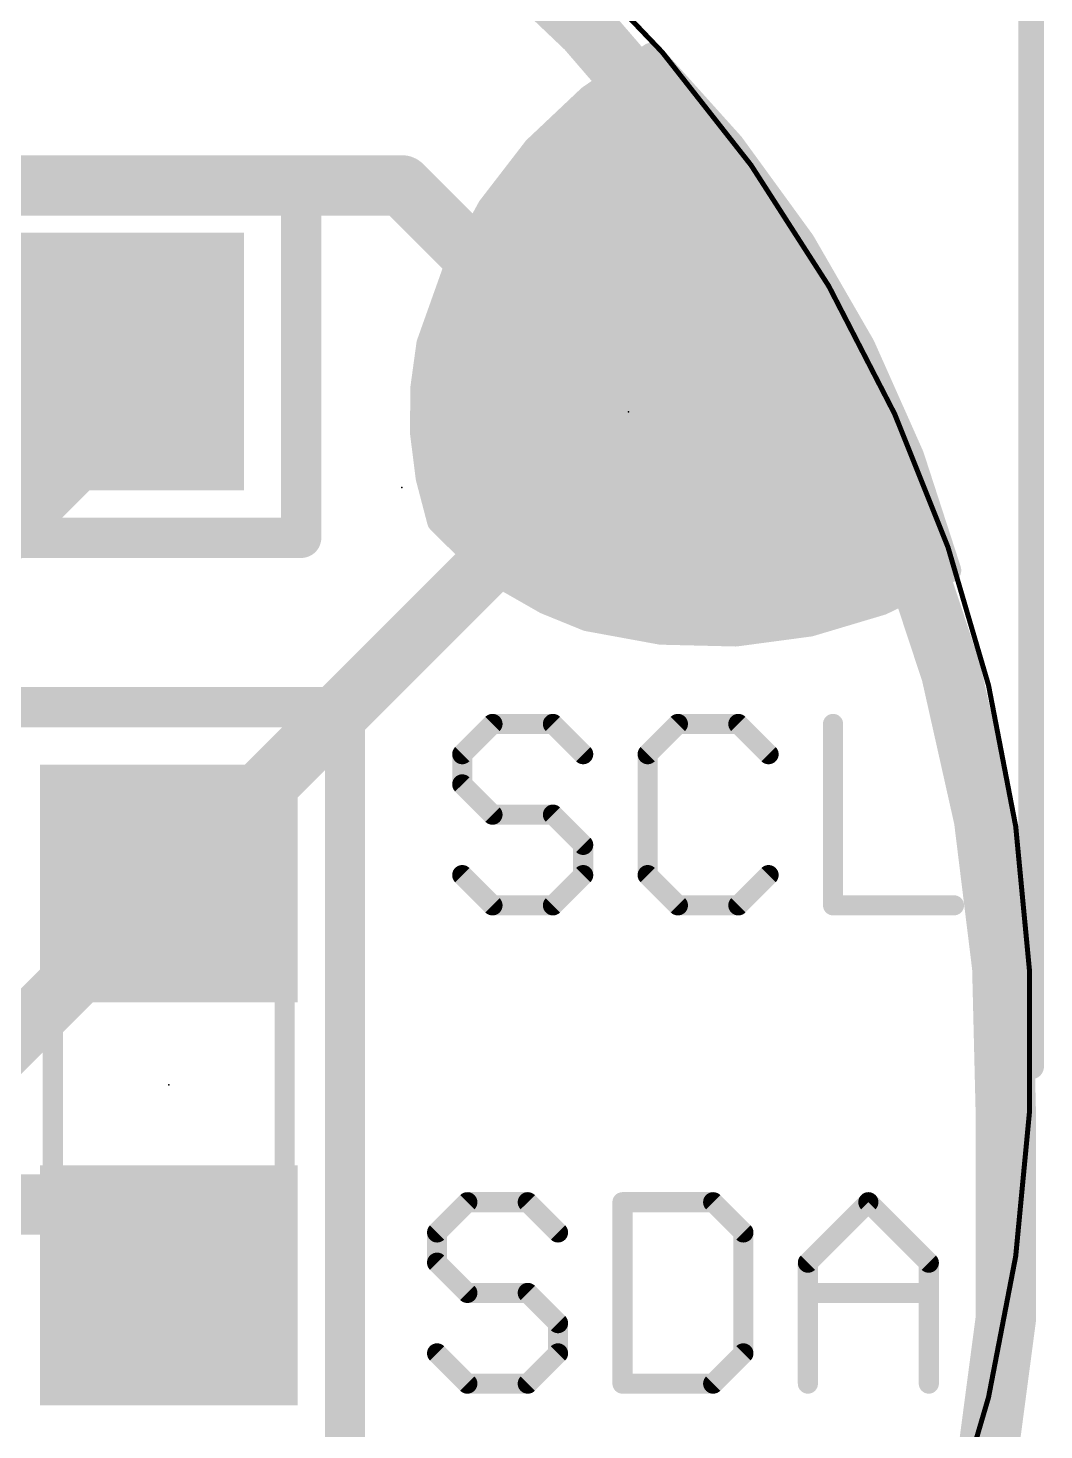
# Model space of a CAD drawing. Extents: x -11.9 to 7.7, y -7.9 to 11.9.
# Drawn here: x 2.56 to 7.69, y -1.96 to 5.11 of the extents above; entities that cross this region are included whole.
import ezdxf

# ---------------------------------------------------------------- set-up
doc = ezdxf.new("R2010")
doc.units = 0
for name, color, linetype in [('1', 12, 'CONTINUOUS'), ('16', 132, 'CONTINUOUS'), ('17', 110, 'CONTINUOUS'), ('20', 53, 'CONTINUOUS'), ('21', 53, 'CONTINUOUS'), ('23', 53, 'CONTINUOUS'), ('24', 53, 'CONTINUOUS'), ('47', 253, 'CONTINUOUS'), ('51', 53, 'CONTINUOUS')]:
    doc.layers.add(name, color=color, linetype=linetype)

# ---------------------------------------------------------------- blocks, each defined once
blk = doc.blocks.new('RECT')
blk.add_solid([(-0.5, -0.5), (0.5, -0.5), (-0.5, 0.5), (0.5, 0.5)])
blk = doc.blocks.new('ROUNDP')
at = {"const_width": 0.5}
blk.add_lwpolyline([(0, -0.25, 1), (0, 0.25, 1), (0, -0.25)], format="xyb", dxfattribs=at)

msp = doc.modelspace()

# ---------------------------------------------------------------- linework, layer by layer
at = {"layer": '1'}
for points, const_width in [([(5.704, 4.974), (5.3929, 4.7612)], 0.127), ([(6.1099, 4.5232), (5.704, 4.974)], 0.127), ([(5.6733, 4.953), (5.723, 4.953)], 0.127), ([(5.4877, 4.826), (5.8373, 4.826)], 0.127), ([(5.3929, 4.7612), (5.119, 4.5023)], 0.127), ([(5.3271, 4.699), (5.9517, 4.699)], 0.127), ([(5.1927, 4.572), (6.066, 4.572)], 0.127), ([(5.119, 4.5023), (4.8889, 4.2037)], 0.127), ([(6.4665, 4.0324), (6.1099, 4.5232)], 0.127), ([(5.0748, 4.445), (6.1668, 4.445)], 0.127), ([(4.977, 4.318), (6.259, 4.318)], 0.127), ([(4.8889, 4.2037), (4.7083, 3.8729)], 0.127), ([(4.8819, 4.191), (6.3513, 4.191)], 0.127), ([(4.8126, 4.064), (6.4436, 4.064)], 0.127), ([(6.7698, 3.5071), (6.4665, 4.0324)], 0.127), ([(4.7433, 3.937), (6.5216, 3.937)], 0.127), ([(4.7083, 3.8729), (4.5818, 3.5178)], 0.127), ([(4.6859, 3.81), (6.5949, 3.81)], 0.127), ([(4.6407, 3.683), (6.6683, 3.683)], 0.127), ([(4.5954, 3.556), (6.7416, 3.556)], 0.127), ([(3.048, 3.429), (3.048, 3.175)], 0.3048), ([(4.5818, 3.5178), (4.551, 3.2939)], 0.127), ([(7.0166, 2.9529), (6.7698, 3.5071)], 0.127), ([(4.5696, 3.429), (6.8046, 3.429)], 0.127), ([(3.048, 3.175), (1.778, 1.905)], 0.3048), ([(4.551, 3.2939), (4.5498, 3.0679)], 0.127), ([(4.5522, 3.302), (6.8611, 3.302)], 0.127), ([(5.588, 3.115), (5.588, 3.175)], 0.3048), ([(3.269, 0.796), (5.588, 3.115)], 0.3048), ([(4.5504, 3.175), (6.9177, 3.175)], 0.127), ([(4.5498, 3.0679), (4.5781, 2.8436)], 0.127), ([(4.5523, 3.048), (6.9742, 3.048)], 0.127), ([(4.5683, 2.921), (7.0269, 2.921)], 0.127), ([(7.204, 2.376), (7.0166, 2.9529)], 0.127), ([(4.5781, 2.8436), (4.6354, 2.625)], 0.127), ([(4.5911, 2.794), (7.0682, 2.794)], 0.127), ([(4.6244, 2.667), (7.1095, 2.667)], 0.127), ([(4.6354, 2.625), (4.7961, 2.4661)], 0.127), ([(4.7213, 2.54), (7.1507, 2.54)], 0.127), ([(4.7961, 2.4661), (4.9761, 2.3295)], 0.127), ([(4.866, 2.413), (7.192, 2.413)], 0.127), ([(6.8642, 2.213), (7.204, 2.376)], 0.127), ([(4.9761, 2.3295), (5.1725, 2.2175)], 0.127), ([(5.0524, 2.286), (7.0164, 2.286)], 0.127), ([(5.1725, 2.2175), (5.3818, 2.1322)], 0.127), ([(6.503, 2.1052), (6.8642, 2.213)], 0.127), ([(5.316, 2.159), (6.6833, 2.159)], 0.127), ([(5.3818, 2.1322), (5.7525, 2.0643)], 0.127), ([(5.7525, 2.0643), (6.1294, 2.0552)], 0.127), ([(6.1294, 2.0552), (6.503, 2.1052)], 0.127), ([(2.346, -0.127), (3.269, 0.796)], 0.3048), ([(3.269, 0.796), (3.269, 0.7971)], 0.3048), ([(1.023, -0.823), (2.856, -0.823)], 0.3048), ([(2.856, -0.823), (3.269, -1.236)], 0.3048), ([(3.43, -1.397), (3.269, -1.236)], 0.3048), ([(3.717, -1.236), (3.269, -1.236)], 0.3048)]:
    msp.add_lwpolyline(points, dxfattribs=dict(at, const_width=const_width))
for points, const_width in [([(5.7276, 4.9953, 1), (5.6804, 4.9528)], 0.0635), ([(5.722, 4.9478, 1), (5.6861, 5.0002)], 0.0635), ([(5.6733, 4.9848, 1), (5.6733, 4.9213)], 0.0635), ([(5.723, 4.9213, 1), (5.723, 4.9848)], 0.0635), ([(5.4877, 4.8578, 1), (5.4877, 4.7943)], 0.0635), ([(5.8373, 4.7943, 1), (5.8373, 4.8578)], 0.0635), ([(5.375, 4.7874, 1), (5.4109, 4.735)], 0.0635), ([(5.4147, 4.7381, 1), (5.3711, 4.7843)], 0.0635), ([(5.3271, 4.7307, 1), (5.3271, 4.6673)], 0.0635), ([(5.9517, 4.6673, 1), (5.9517, 4.7307)], 0.0635), ([(5.1927, 4.6037, 1), (5.1927, 4.5403)], 0.0635), ([(6.066, 4.5403, 1), (6.066, 4.6037)], 0.0635), ([(5.0972, 4.5254, 1), (5.1408, 4.4792)], 0.0635), ([(5.1441, 4.4829, 1), (5.0938, 4.5217)], 0.0635), ([(6.1356, 4.5419, 1), (6.0843, 4.5046)], 0.0635), ([(6.0863, 4.502, 1), (6.1335, 4.5445)], 0.0635), ([(5.0748, 4.4768, 1), (5.0748, 4.4133)], 0.0635), ([(6.1668, 4.4133, 1), (6.1668, 4.4768)], 0.0635), ([(4.977, 4.3498, 1), (4.977, 4.2863)], 0.0635), ([(6.259, 4.2863, 1), (6.259, 4.3498)], 0.0635), ([(4.8819, 4.2227, 1), (4.8819, 4.1593)], 0.0635), ([(4.8637, 4.2231, 1), (4.914, 4.1844)], 0.0635), ([(4.9168, 4.1885, 1), (4.861, 4.2189)], 0.0635), ([(6.3513, 4.1593, 1), (6.3513, 4.2227)], 0.0635), ([(4.8126, 4.0957, 1), (4.8126, 4.0323)], 0.0635), ([(6.4436, 4.0323, 1), (6.4436, 4.0957)], 0.0635), ([(6.494, 4.0483, 1), (6.439, 4.0166)], 0.0635), ([(6.4408, 4.0138, 1), (6.4922, 4.0511)], 0.0635), ([(4.7433, 3.9688, 1), (4.7433, 3.9053)], 0.0635), ([(6.5216, 3.9053, 1), (6.5216, 3.9688)], 0.0635), ([(4.6805, 3.8881, 1), (4.7362, 3.8577)], 0.0635), ([(4.7383, 3.8622, 1), (4.6784, 3.8835)], 0.0635), ([(4.6859, 3.8418, 1), (4.6859, 3.7782)], 0.0635), ([(6.5949, 3.7782, 1), (6.5949, 3.8418)], 0.0635), ([(4.6407, 3.7148, 1), (4.6407, 3.6513)], 0.0635), ([(6.6683, 3.6513, 1), (6.6683, 3.7148)], 0.0635), ([(4.5954, 3.5878, 1), (4.5954, 3.5242)], 0.0635), ([(6.7416, 3.5242, 1), (6.7416, 3.5878)], 0.0635), ([(3.1242, 3.429, 1), (2.9718, 3.429)], 0.1524), ([(4.5519, 3.5285, 1), (4.6117, 3.5072)], 0.0635), ([(4.6132, 3.5135, 1), (4.5503, 3.5221)], 0.0635), ([(6.7988, 3.52, 1), (6.7408, 3.4942)], 0.0635), ([(6.7423, 3.4912, 1), (6.7973, 3.523)], 0.0635), ([(4.5696, 3.4608, 1), (4.5696, 3.3973)], 0.0635), ([(6.8046, 3.3973, 1), (6.8046, 3.4608)], 0.0635), ([(3.1019, 3.1211, 1), (2.9941, 3.2289)], 0.1524), ([(4.5828, 3.2937, 1), (4.5193, 3.2941)], 0.0635), ([(4.5196, 3.2982, 1), (4.5825, 3.2896)], 0.0635), ([(4.5522, 3.3338, 1), (4.5522, 3.2702)], 0.0635), ([(5.6642, 3.175, 1), (5.5118, 3.175)], 0.1524), ([(6.8611, 3.2702, 1), (6.8611, 3.3338)], 0.0635), ([(5.6419, 3.0611, 1), (5.5341, 3.1689)], 0.1524), ([(2.9718, 3.175, 1), (3.1242, 3.175)], 0.1524), ([(4.5504, 3.2068, 1), (4.5504, 3.1433)], 0.0635), ([(5.5118, 3.115, 1), (5.6642, 3.115)], 0.1524), ([(6.9177, 3.1433, 1), (6.9177, 3.2068)], 0.0635), ([(4.5813, 3.0719, 1), (4.5183, 3.0639)], 0.0635), ([(4.5181, 3.0681, 1), (4.5816, 3.0677)], 0.0635), ([(4.5523, 3.0798, 1), (4.5523, 3.0162)], 0.0635), ([(6.9742, 3.0162, 1), (6.9742, 3.0798)], 0.0635), ([(4.5683, 2.9528, 1), (4.5683, 2.8893)], 0.0635), ([(7.0468, 2.9627, 1), (6.9864, 2.9431)], 0.0635), ([(6.9876, 2.94, 1), (7.0456, 2.9658)], 0.0635), ([(7.0269, 2.8893, 1), (7.0269, 2.9528)], 0.0635), ([(4.6088, 2.8517, 1), (4.5474, 2.8356)], 0.0635), ([(4.5466, 2.8397, 1), (4.6096, 2.8476)], 0.0635), ([(4.5911, 2.8258, 1), (4.5911, 2.7622)], 0.0635), ([(7.0682, 2.7622, 1), (7.0682, 2.8258)], 0.0635), ([(4.6244, 2.6988, 1), (4.6244, 2.6353)], 0.0635), ([(4.6577, 2.6476, 1), (4.613, 2.6024)], 0.0635), ([(7.1095, 2.6353, 1), (7.1095, 2.6988)], 0.0635), ([(4.6047, 2.617, 1), (4.6661, 2.633)], 0.0635), ([(4.7213, 2.5718, 1), (4.7213, 2.5082)], 0.0635), ([(7.1507, 2.5082, 1), (7.1507, 2.5718)], 0.0635), ([(4.8153, 2.4914, 1), (4.7769, 2.4408)], 0.0635), ([(4.7737, 2.4435, 1), (4.8184, 2.4886)], 0.0635), ([(4.866, 2.4448, 1), (4.866, 2.3813)], 0.0635), ([(7.192, 2.3813, 1), (7.192, 2.4448)], 0.0635), ([(7.1738, 2.3661, 1), (7.2342, 2.3858)], 0.0635), ([(7.2178, 2.3473, 1), (7.1903, 2.4046)], 0.0635), ([(4.9919, 2.357, 1), (4.9604, 2.3019)], 0.0635), ([(4.9569, 2.3042, 1), (4.9953, 2.3548)], 0.0635), ([(5.0524, 2.3178, 1), (5.0524, 2.2542)], 0.0635), ([(7.0164, 2.2542, 1), (7.0164, 2.3178)], 0.0635), ([(5.1845, 2.2469, 1), (5.1605, 2.1881)], 0.0635), ([(5.1568, 2.1899, 1), (5.1882, 2.2451)], 0.0635), ([(6.8504, 2.2416, 1), (6.8779, 2.1843)], 0.0635), ([(6.8732, 2.1826, 1), (6.8551, 2.2434)], 0.0635), ([(5.316, 2.1908, 1), (5.316, 2.1273)], 0.0635), ([(5.3875, 2.1634, 1), (5.3761, 2.1009)], 0.0635), ([(5.3698, 2.1028, 1), (5.3938, 2.1616)], 0.0635), ([(6.6833, 2.1273, 1), (6.6833, 2.1908)], 0.0635), ([(5.7533, 2.096, 1), (5.7518, 2.0325)], 0.0635), ([(5.7468, 2.033, 1), (5.7583, 2.0955)], 0.0635), ([(6.4939, 2.1356, 1), (6.512, 2.0747)], 0.0635), ([(6.5072, 2.0737, 1), (6.4988, 2.1366)], 0.0635), ([(6.1252, 2.0867, 1), (6.1336, 2.0237)], 0.0635), ([(6.1286, 2.0234, 1), (6.1301, 2.0869)], 0.0635), ([(3.3452, 0.7971, 1), (3.1928, 0.7971)], 0.1524), ([(3.2151, 0.8499, 1), (3.3229, 0.7421)], 0.1524), ([(3.3229, 0.7421, 1), (3.2151, 0.8499)], 0.1524), ([(3.1928, 0.796, 1), (3.3452, 0.796)], 0.1524), ([(2.9099, -0.7691, 1), (2.8021, -0.8769)], 0.1524), ([(2.856, -0.8992, 1), (2.856, -0.7468)], 0.1524), ([(3.3229, -1.1821, 1), (3.2151, -1.2899)], 0.1524), ([(3.269, -1.1598, 1), (3.269, -1.3122)], 0.1524), ([(3.2151, -1.2899, 1), (3.3229, -1.1821)], 0.1524), ([(3.717, -1.3122, 1), (3.717, -1.1598)], 0.1524), ([(3.3761, -1.4509, 1), (3.4839, -1.3431)], 0.1524)]:
    msp.add_lwpolyline(points, format="xyb", dxfattribs=dict(at, const_width=const_width))
at = {"layer": '16'}
for points, const_width in [([(7.493, -0.381, 0.4142), (0, 7.493)], 0.3048), ([(5.7276, 4.9953, 1), (5.6804, 4.9528)], 0.0635), ([(5.722, 4.9478, 1), (5.6861, 5.0002)], 0.0635), ([(5.6733, 4.9848, 1), (5.6733, 4.9213)], 0.0635), ([(5.723, 4.9213, 1), (5.723, 4.9848)], 0.0635), ([(5.4877, 4.8578, 1), (5.4877, 4.7943)], 0.0635), ([(5.8373, 4.7943, 1), (5.8373, 4.8578)], 0.0635), ([(5.375, 4.7874, 1), (5.4109, 4.735)], 0.0635), ([(5.4147, 4.7381, 1), (5.3711, 4.7843)], 0.0635), ([(5.3271, 4.7307, 1), (5.3271, 4.6673)], 0.0635), ([(5.9517, 4.6673, 1), (5.9517, 4.7307)], 0.0635), ([(5.1927, 4.6037, 1), (5.1927, 4.5403)], 0.0635), ([(6.066, 4.5403, 1), (6.066, 4.6037)], 0.0635), ([(5.0972, 4.5254, 1), (5.1408, 4.4792)], 0.0635), ([(5.1441, 4.4829, 1), (5.0938, 4.5217)], 0.0635), ([(6.1356, 4.5419, 1), (6.0843, 4.5046)], 0.0635), ([(6.0863, 4.502, 1), (6.1335, 4.5445)], 0.0635), ([(4.4989, 4.3719, 1), (4.3911, 4.2641)], 0.1524), ([(4.445, 4.2418, 1), (4.445, 4.3942)], 0.1524), ([(5.0748, 4.4768, 1), (5.0748, 4.4133)], 0.0635), ([(6.1668, 4.4133, 1), (6.1668, 4.4768)], 0.0635), ([(4.977, 4.3498, 1), (4.977, 4.2863)], 0.0635), ([(6.259, 4.2863, 1), (6.259, 4.3498)], 0.0635), ([(4.8819, 4.2227, 1), (4.8819, 4.1593)], 0.0635), ([(4.8637, 4.2231, 1), (4.914, 4.1844)], 0.0635), ([(4.9168, 4.1885, 1), (4.861, 4.2189)], 0.0635), ([(6.3513, 4.1593, 1), (6.3513, 4.2227)], 0.0635), ([(4.8126, 4.0957, 1), (4.8126, 4.0323)], 0.0635), ([(6.4436, 4.0323, 1), (6.4436, 4.0957)], 0.0635), ([(6.494, 4.0483, 1), (6.439, 4.0166)], 0.0635), ([(6.4408, 4.0138, 1), (6.4922, 4.0511)], 0.0635), ([(4.7433, 3.9688, 1), (4.7433, 3.9053)], 0.0635), ([(6.5216, 3.9053, 1), (6.5216, 3.9688)], 0.0635), ([(4.6805, 3.8881, 1), (4.7362, 3.8577)], 0.0635), ([(4.7383, 3.8622, 1), (4.6784, 3.8835)], 0.0635), ([(4.6859, 3.8418, 1), (4.6859, 3.7782)], 0.0635), ([(6.5949, 3.7782, 1), (6.5949, 3.8418)], 0.0635), ([(4.6407, 3.7148, 1), (4.6407, 3.6513)], 0.0635), ([(6.6683, 3.6513, 1), (6.6683, 3.7148)], 0.0635), ([(4.5954, 3.5878, 1), (4.5954, 3.5242)], 0.0635), ([(6.7416, 3.5242, 1), (6.7416, 3.5878)], 0.0635), ([(4.5519, 3.5285, 1), (4.6117, 3.5072)], 0.0635), ([(4.6132, 3.5135, 1), (4.5503, 3.5221)], 0.0635), ([(6.7988, 3.52, 1), (6.7408, 3.4942)], 0.0635), ([(6.7423, 3.4912, 1), (6.7973, 3.523)], 0.0635), ([(4.5696, 3.4608, 1), (4.5696, 3.3973)], 0.0635), ([(6.8046, 3.3973, 1), (6.8046, 3.4608)], 0.0635), ([(4.5828, 3.2937, 1), (4.5193, 3.2941)], 0.0635), ([(4.5196, 3.2982, 1), (4.5825, 3.2896)], 0.0635), ([(4.5522, 3.3338, 1), (4.5522, 3.2702)], 0.0635), ([(6.8611, 3.2702, 1), (6.8611, 3.3338)], 0.0635), ([(5.5341, 3.1211, 1), (5.6419, 3.2289)], 0.1524), ([(4.5504, 3.2068, 1), (4.5504, 3.1433)], 0.0635), ([(6.9177, 3.1433, 1), (6.9177, 3.2068)], 0.0635), ([(4.5813, 3.0719, 1), (4.5183, 3.0639)], 0.0635), ([(4.5181, 3.0681, 1), (4.5816, 3.0677)], 0.0635), ([(4.5523, 3.0798, 1), (4.5523, 3.0162)], 0.0635), ([(6.9742, 3.0162, 1), (6.9742, 3.0798)], 0.0635), ([(4.5683, 2.9528, 1), (4.5683, 2.8893)], 0.0635), ([(7.0468, 2.9627, 1), (6.9864, 2.9431)], 0.0635), ([(6.9876, 2.94, 1), (7.0456, 2.9658)], 0.0635), ([(7.0269, 2.8893, 1), (7.0269, 2.9528)], 0.0635), ([(4.6088, 2.8517, 1), (4.5474, 2.8356)], 0.0635), ([(4.5466, 2.8397, 1), (4.6096, 2.8476)], 0.0635), ([(4.5911, 2.8258, 1), (4.5911, 2.7622)], 0.0635), ([(7.0682, 2.7622, 1), (7.0682, 2.8258)], 0.0635), ([(4.6244, 2.6988, 1), (4.6244, 2.6353)], 0.0635), ([(4.6577, 2.6476, 1), (4.613, 2.6024)], 0.0635), ([(7.1095, 2.6353, 1), (7.1095, 2.6988)], 0.0635), ([(4.6047, 2.617, 1), (4.6661, 2.633)], 0.0635), ([(4.7213, 2.5718, 1), (4.7213, 2.5082)], 0.0635), ([(7.1507, 2.5082, 1), (7.1507, 2.5718)], 0.0635), ([(4.8153, 2.4914, 1), (4.7769, 2.4408)], 0.0635), ([(4.7737, 2.4435, 1), (4.8184, 2.4886)], 0.0635), ([(4.866, 2.4448, 1), (4.866, 2.3813)], 0.0635), ([(7.192, 2.3813, 1), (7.192, 2.4448)], 0.0635), ([(7.1738, 2.3661, 1), (7.2342, 2.3858)], 0.0635), ([(7.2178, 2.3473, 1), (7.1903, 2.4046)], 0.0635), ([(4.9919, 2.357, 1), (4.9604, 2.3019)], 0.0635), ([(4.9569, 2.3042, 1), (4.9953, 2.3548)], 0.0635), ([(5.0524, 2.3178, 1), (5.0524, 2.2542)], 0.0635), ([(7.0164, 2.2542, 1), (7.0164, 2.3178)], 0.0635), ([(5.1845, 2.2469, 1), (5.1605, 2.1881)], 0.0635), ([(5.1568, 2.1899, 1), (5.1882, 2.2451)], 0.0635), ([(6.8504, 2.2416, 1), (6.8779, 2.1843)], 0.0635), ([(6.8732, 2.1826, 1), (6.8551, 2.2434)], 0.0635), ([(5.316, 2.1908, 1), (5.316, 2.1273)], 0.0635), ([(5.3875, 2.1634, 1), (5.3761, 2.1009)], 0.0635), ([(5.3698, 2.1028, 1), (5.3938, 2.1616)], 0.0635), ([(6.6833, 2.1273, 1), (6.6833, 2.1908)], 0.0635), ([(5.7533, 2.096, 1), (5.7518, 2.0325)], 0.0635), ([(5.7468, 2.033, 1), (5.7583, 2.0955)], 0.0635), ([(6.4939, 2.1356, 1), (6.512, 2.0747)], 0.0635), ([(6.5072, 2.0737, 1), (6.4988, 2.1366)], 0.0635), ([(6.1252, 2.0867, 1), (6.1336, 2.0237)], 0.0635), ([(6.1286, 2.0234, 1), (6.1301, 2.0869)], 0.0635), ([(7.5692, -0.381, 1), (7.4168, -0.381)], 0.1524), ([(7.4168, -0.3791, 1), (7.5692, -0.3829)], 0.1524), ([(0, -7.747, 0.4142), (7.493, -1.397)], 0.3048), ([(7.5689, -1.4033, 1), (7.4171, -1.3907)], 0.1524), ([(7.4168, -1.397, 1), (7.5692, -1.397)], 0.1524)]:
    msp.add_lwpolyline(points, format="xyb", dxfattribs=dict(at, const_width=const_width))
for points, const_width in [([(5.704, 4.974), (5.3929, 4.7612)], 0.127), ([(6.1099, 4.5232), (5.704, 4.974)], 0.127), ([(5.6733, 4.953), (5.723, 4.953)], 0.127), ([(5.4877, 4.826), (5.8373, 4.826)], 0.127), ([(5.3929, 4.7612), (5.119, 4.5023)], 0.127), ([(5.3271, 4.699), (5.9517, 4.699)], 0.127), ([(5.1927, 4.572), (6.066, 4.572)], 0.127), ([(5.119, 4.5023), (4.8889, 4.2037)], 0.127), ([(6.4665, 4.0324), (6.1099, 4.5232)], 0.127), ([(-4.064, 4.318), (4.445, 4.318)], 0.3048), ([(4.445, 4.318), (5.588, 3.175)], 0.3048), ([(5.0748, 4.445), (6.1668, 4.445)], 0.127), ([(4.977, 4.318), (6.259, 4.318)], 0.127), ([(4.8889, 4.2037), (4.7083, 3.8729)], 0.127), ([(4.8819, 4.191), (6.3513, 4.191)], 0.127), ([(4.8126, 4.064), (6.4436, 4.064)], 0.127), ([(6.7698, 3.5071), (6.4665, 4.0324)], 0.127), ([(4.7433, 3.937), (6.5216, 3.937)], 0.127), ([(4.7083, 3.8729), (4.5818, 3.5178)], 0.127), ([(4.6859, 3.81), (6.5949, 3.81)], 0.127), ([(4.6407, 3.683), (6.6683, 3.683)], 0.127), ([(4.5954, 3.556), (6.7416, 3.556)], 0.127), ([(4.5818, 3.5178), (4.551, 3.2939)], 0.127), ([(7.0166, 2.9529), (6.7698, 3.5071)], 0.127), ([(4.5696, 3.429), (6.8046, 3.429)], 0.127), ([(4.551, 3.2939), (4.5498, 3.0679)], 0.127), ([(4.5522, 3.302), (6.8611, 3.302)], 0.127), ([(4.5504, 3.175), (6.9177, 3.175)], 0.127), ([(4.5498, 3.0679), (4.5781, 2.8436)], 0.127), ([(4.5523, 3.048), (6.9742, 3.048)], 0.127), ([(4.5683, 2.921), (7.0269, 2.921)], 0.127), ([(7.204, 2.376), (7.0166, 2.9529)], 0.127), ([(4.5781, 2.8436), (4.6354, 2.625)], 0.127), ([(4.5911, 2.794), (7.0682, 2.794)], 0.127), ([(4.6244, 2.667), (7.1095, 2.667)], 0.127), ([(4.6354, 2.625), (4.7961, 2.4661)], 0.127), ([(4.7213, 2.54), (7.1507, 2.54)], 0.127), ([(4.7961, 2.4661), (4.9761, 2.3295)], 0.127), ([(4.866, 2.413), (7.192, 2.413)], 0.127), ([(6.8642, 2.213), (7.204, 2.376)], 0.127), ([(4.9761, 2.3295), (5.1725, 2.2175)], 0.127), ([(5.0524, 2.286), (7.0164, 2.286)], 0.127), ([(5.1725, 2.2175), (5.3818, 2.1322)], 0.127), ([(6.503, 2.1052), (6.8642, 2.213)], 0.127), ([(5.316, 2.159), (6.6833, 2.159)], 0.127), ([(5.3818, 2.1322), (5.7525, 2.0643)], 0.127), ([(5.7525, 2.0643), (6.1294, 2.0552)], 0.127), ([(6.1294, 2.0552), (6.503, 2.1052)], 0.127), ([(7.493, -0.381), (7.493, -1.397)], 0.3048)]:
    msp.add_lwpolyline(points, dxfattribs=dict(at, const_width=const_width))
at = {"layer": '20', "const_width": 0.0254}
msp.add_lwpolyline([(0, -7.62, 1), (0, 7.62, 1), (0, -7.62)], format="xyb", dxfattribs=at)
at = {"layer": '21'}
for points, const_width in [([(0.127, 4.318), (3.937, 4.318)], 0.2032), ([(3.937, 4.318), (3.937, 2.54)], 0.2032), ([(3.937, 2.54), (0.127, 2.54)], 0.2032), ([(2.38, 1.685), (4.158, 1.685)], 0.2032), ([(4.158, 1.685), (4.158, -2.125)], 0.2032), ([(4.9023, 1.601), (4.7498, 1.4485)], 0.1016), ([(5.2074, 1.601), (4.9023, 1.601)], 0.1016), ([(5.3599, 1.4485), (5.2074, 1.601)], 0.1016), ([(5.8378, 1.601), (5.6853, 1.4485)], 0.1016), ([(6.1429, 1.601), (5.8378, 1.601)], 0.1016), ([(6.2954, 1.4485), (6.1429, 1.601)], 0.1016), ([(6.6208, 1.601), (6.6208, 0.6858)], 0.1016), ([(4.7498, 1.4485), (4.7498, 1.2959)], 0.1016), ([(5.6853, 1.4485), (5.6853, 0.8383)], 0.1016), ([(4.7498, 1.2959), (4.9023, 1.1434)], 0.1016), ([(4.9023, 1.1434), (5.2074, 1.1434)], 0.1016), ([(5.2074, 1.1434), (5.3599, 0.9909)], 0.1016), ([(5.3599, 0.9909), (5.3599, 0.8383)], 0.1016), ([(4.9023, 0.6858), (4.7498, 0.8383)], 0.1016), ([(5.3599, 0.8383), (5.2074, 0.6858)], 0.1016), ([(5.6853, 0.8383), (5.8378, 0.6858)], 0.1016), ([(6.1429, 0.6858), (6.2954, 0.8383)], 0.1016), ([(5.2074, 0.6858), (4.9023, 0.6858)], 0.1016), ([(5.8378, 0.6858), (6.1429, 0.6858)], 0.1016), ([(6.6208, 0.6858), (7.231, 0.6858)], 0.1016), ([(4.7753, -0.812), (4.6228, -0.9646)], 0.1016), ([(5.0804, -0.812), (4.7753, -0.812)], 0.1016), ([(5.2329, -0.9646), (5.0804, -0.812)], 0.1016), ([(5.5583, -0.812), (5.5583, -1.7272)], 0.1016), ([(6.0159, -0.812), (5.5583, -0.812)], 0.1016), ([(6.1684, -0.9646), (6.0159, -0.812)], 0.1016), ([(6.4938, -1.1171), (6.7989, -0.812)], 0.1016), ([(6.7989, -0.812), (7.104, -1.1171)], 0.1016), ([(4.6228, -0.9646), (4.6228, -1.1171)], 0.1016), ([(6.1684, -1.5747), (6.1684, -0.9646)], 0.1016), ([(4.6228, -1.1171), (4.7753, -1.2696)], 0.1016), ([(6.4938, -1.7272), (6.4938, -1.1171)], 0.1016), ([(7.104, -1.1171), (7.104, -1.7272)], 0.1016), ([(4.7753, -1.2696), (5.0804, -1.2696)], 0.1016), ([(5.0804, -1.2696), (5.2329, -1.4221)], 0.1016), ([(6.4938, -1.2696), (7.104, -1.2696)], 0.1016), ([(5.2329, -1.4221), (5.2329, -1.5747)], 0.1016), ([(4.7753, -1.7272), (4.6228, -1.5747)], 0.1016), ([(5.2329, -1.5747), (5.0804, -1.7272)], 0.1016), ([(6.0159, -1.7272), (6.1684, -1.5747)], 0.1016), ([(5.0804, -1.7272), (4.7753, -1.7272)], 0.1016), ([(5.5583, -1.7272), (6.0159, -1.7272)], 0.1016)]:
    msp.add_lwpolyline(points, dxfattribs=dict(at, const_width=const_width))
for points, const_width in [([(3.9878, 4.318, 1), (3.8862, 4.318)], 0.1016), ([(3.937, 4.2672, 1), (3.937, 4.3688)], 0.1016), ([(3.937, 2.4892, 1), (3.937, 2.5908)], 0.1016), ([(3.8862, 2.54, 1), (3.9878, 2.54)], 0.1016), ([(4.2088, 1.685, 1), (4.1072, 1.685)], 0.1016), ([(4.158, 1.6342, 1), (4.158, 1.7358)], 0.1016), ([(4.9023, 1.6264, 1), (4.9023, 1.5756)], 0.0508), ([(4.9203, 1.583, 1), (4.8844, 1.6189)], 0.0508), ([(5.2254, 1.6189, 1), (5.1894, 1.583)], 0.0508), ([(5.2074, 1.5756, 1), (5.2074, 1.6264)], 0.0508), ([(5.8378, 1.6264, 1), (5.8378, 1.5756)], 0.0508), ([(5.8558, 1.583, 1), (5.8199, 1.6189)], 0.0508), ([(6.1609, 1.6189, 1), (6.1249, 1.583)], 0.0508), ([(6.1429, 1.5756, 1), (6.1429, 1.6264)], 0.0508), ([(6.6462, 1.601, 1), (6.5954, 1.601)], 0.0508), ([(4.7752, 1.4485, 1), (4.7244, 1.4485)], 0.0508), ([(4.7318, 1.4664, 1), (4.7678, 1.4305)], 0.0508), ([(5.342, 1.4305, 1), (5.3779, 1.4664)], 0.0508), ([(5.7107, 1.4485, 1), (5.6599, 1.4485)], 0.0508), ([(5.6674, 1.4664, 1), (5.7033, 1.4305)], 0.0508), ([(6.2775, 1.4305, 1), (6.3134, 1.4664)], 0.0508), ([(4.7678, 1.3139, 1), (4.7318, 1.278)], 0.0508), ([(4.7244, 1.2959, 1), (4.7752, 1.2959)], 0.0508), ([(4.9023, 1.1688, 1), (4.9023, 1.118)], 0.0508), ([(4.8844, 1.1254, 1), (4.9203, 1.1614)], 0.0508), ([(5.2254, 1.1614, 1), (5.1894, 1.1254)], 0.0508), ([(5.2074, 1.118, 1), (5.2074, 1.1688)], 0.0508), ([(5.3853, 0.9909, 1), (5.3345, 0.9909)], 0.0508), ([(5.342, 0.9729, 1), (5.3779, 1.0088)], 0.0508), ([(4.7678, 0.8563, 1), (4.7318, 0.8204)], 0.0508), ([(5.3345, 0.8383, 1), (5.3853, 0.8383)], 0.0508), ([(5.3779, 0.8204, 1), (5.342, 0.8563)], 0.0508), ([(5.6599, 0.8383, 1), (5.7107, 0.8383)], 0.0508), ([(5.7033, 0.8563, 1), (5.6674, 0.8204)], 0.0508), ([(6.3134, 0.8204, 1), (6.2775, 0.8563)], 0.0508), ([(4.9023, 0.7112, 1), (4.9023, 0.6604)], 0.0508), ([(4.8844, 0.6678, 1), (4.9203, 0.7038)], 0.0508), ([(5.1894, 0.7038, 1), (5.2254, 0.6678)], 0.0508), ([(5.2074, 0.6604, 1), (5.2074, 0.7112)], 0.0508), ([(5.8378, 0.7112, 1), (5.8378, 0.6604)], 0.0508), ([(5.8199, 0.6678, 1), (5.8558, 0.7038)], 0.0508), ([(6.1249, 0.7038, 1), (6.1609, 0.6678)], 0.0508), ([(6.1429, 0.6604, 1), (6.1429, 0.7112)], 0.0508), ([(6.6208, 0.7112, 1), (6.6208, 0.6604)], 0.0508), ([(6.5954, 0.6858, 1), (6.6462, 0.6858)], 0.0508), ([(7.231, 0.6604, 1), (7.231, 0.7112)], 0.0508), ([(4.7753, -0.7866, 1), (4.7753, -0.8374)], 0.0508), ([(4.7933, -0.83, 1), (4.7574, -0.7941)], 0.0508), ([(5.0984, -0.7941, 1), (5.0624, -0.83)], 0.0508), ([(5.0804, -0.8374, 1), (5.0804, -0.7866)], 0.0508), ([(5.5837, -0.812, 1), (5.5329, -0.812)], 0.0508), ([(5.5583, -0.7866, 1), (5.5583, -0.8374)], 0.0508), ([(6.0339, -0.7941, 1), (5.9979, -0.83)], 0.0508), ([(6.0159, -0.8374, 1), (6.0159, -0.7866)], 0.0508), ([(6.8169, -0.7941, 1), (6.7809, -0.83)], 0.0508), ([(6.8169, -0.83, 1), (6.7809, -0.7941)], 0.0508), ([(4.6482, -0.9646, 1), (4.5974, -0.9646)], 0.0508), ([(6.1938, -0.9646, 1), (6.143, -0.9646)], 0.0508), ([(4.6048, -0.9466, 1), (4.6408, -0.9825)], 0.0508), ([(5.215, -0.9825, 1), (5.2509, -0.9466)], 0.0508), ([(6.1505, -0.9825, 1), (6.1864, -0.9466)], 0.0508), ([(4.6408, -1.0991, 1), (4.6048, -1.135)], 0.0508), ([(4.5974, -1.1171, 1), (4.6482, -1.1171)], 0.0508), ([(6.5192, -1.1171, 1), (6.4684, -1.1171)], 0.0508), ([(6.4759, -1.0991, 1), (6.5118, -1.135)], 0.0508), ([(7.1294, -1.1171, 1), (7.0786, -1.1171)], 0.0508), ([(7.086, -1.135, 1), (7.1219, -1.0991)], 0.0508), ([(4.7753, -1.2442, 1), (4.7753, -1.295)], 0.0508), ([(4.7574, -1.2876, 1), (4.7933, -1.2516)], 0.0508), ([(5.0984, -1.2516, 1), (5.0624, -1.2876)], 0.0508), ([(5.0804, -1.295, 1), (5.0804, -1.2442)], 0.0508), ([(6.4938, -1.2442, 1), (6.4938, -1.295)], 0.0508), ([(7.104, -1.295, 1), (7.104, -1.2442)], 0.0508), ([(5.2583, -1.4221, 1), (5.2075, -1.4221)], 0.0508), ([(5.215, -1.4401, 1), (5.2509, -1.4042)], 0.0508), ([(4.6408, -1.5567, 1), (4.6048, -1.5926)], 0.0508), ([(5.2075, -1.5747, 1), (5.2583, -1.5747)], 0.0508), ([(5.2509, -1.5926, 1), (5.215, -1.5567)], 0.0508), ([(6.143, -1.5747, 1), (6.1938, -1.5747)], 0.0508), ([(6.1864, -1.5926, 1), (6.1505, -1.5567)], 0.0508), ([(4.7753, -1.7018, 1), (4.7753, -1.7526)], 0.0508), ([(4.7574, -1.7452, 1), (4.7933, -1.7092)], 0.0508), ([(5.0624, -1.7092, 1), (5.0984, -1.7452)], 0.0508), ([(5.0804, -1.7526, 1), (5.0804, -1.7018)], 0.0508), ([(5.5583, -1.7018, 1), (5.5583, -1.7526)], 0.0508), ([(5.9979, -1.7092, 1), (6.0339, -1.7452)], 0.0508), ([(6.0159, -1.7526, 1), (6.0159, -1.7018)], 0.0508), ([(5.5329, -1.7272, 1), (5.5837, -1.7272)], 0.0508), ([(6.4684, -1.7272, 1), (6.5192, -1.7272)], 0.0508), ([(7.0786, -1.7272, 1), (7.1294, -1.7272)], 0.0508)]:
    msp.add_lwpolyline(points, format="xyb", dxfattribs=dict(at, const_width=const_width))
at = {"layer": '23'}
for p in [(5.588, 3.175), (3.269, -0.22)]:
    msp.add_point(p, dxfattribs=at)
at = {"layer": '24'}
msp.add_point((4.445, 2.794), dxfattribs=at)
at = {"layer": '47', "const_width": 0.13}
msp.add_lwpolyline([(7.62, -0.127), (7.62, 11.475)], dxfattribs=at)
at = {"layer": '47', "const_width": 0.065}
msp.add_lwpolyline([(7.5875, -0.127, 1), (7.6525, -0.127)], format="xyb", dxfattribs=at)
at = {"layer": '51', "const_width": 0.1016}
for points in [[(2.684, 0.19), (2.684, -0.63)], [(3.854, 0.19), (3.854, -0.63)]]:
    msp.add_lwpolyline(points, dxfattribs=at)
at = {"layer": '51', "const_width": 0.0508}
for points in [[(2.7094, 0.19, 1), (2.6586, 0.19)], [(3.8794, 0.19, 1), (3.8286, 0.19)], [(2.6586, -0.63, 1), (2.7094, -0.63)], [(3.8286, -0.63, 1), (3.8794, -0.63)]]:
    msp.add_lwpolyline(points, format="xyb", dxfattribs=at)

# ---------------------------------------------------------------- block references
at = {"layer": '1', "xscale": 1.2, "yscale": 1.3}
msp.add_blockref('RECT', (3.048, 3.429), dxfattribs=at)
at = {"layer": '1', "xscale": 1.2, "yscale": 1.3, "rotation": 270}
for p in [(3.269, 0.796), (3.269, -1.236)]:
    msp.add_blockref('RECT', p, dxfattribs=at)
at = {"layer": '17', "xscale": 2.1844, "yscale": 2.1844}
for p, rotation in [((5.588, 3.175), 300), ((5.588, 3.175), 300), ((5.588, -3.175), 240), ((5.588, -3.175), 240)]:
    msp.add_blockref('ROUNDP', p, dxfattribs=dict(at, rotation=rotation))
at = {"layer": '51', "xscale": 0.65, "yscale": 1.3}
msp.add_blockref('RECT', (2.7634, 3.429), dxfattribs=at)
at = {"layer": '51', "xscale": 0.65, "yscale": 1.3, "rotation": 270}
for p in [(3.269, 0.5218), (3.269, -0.9514)]:
    msp.add_blockref('RECT', p, dxfattribs=at)

doc.saveas('drawing.dxf')
